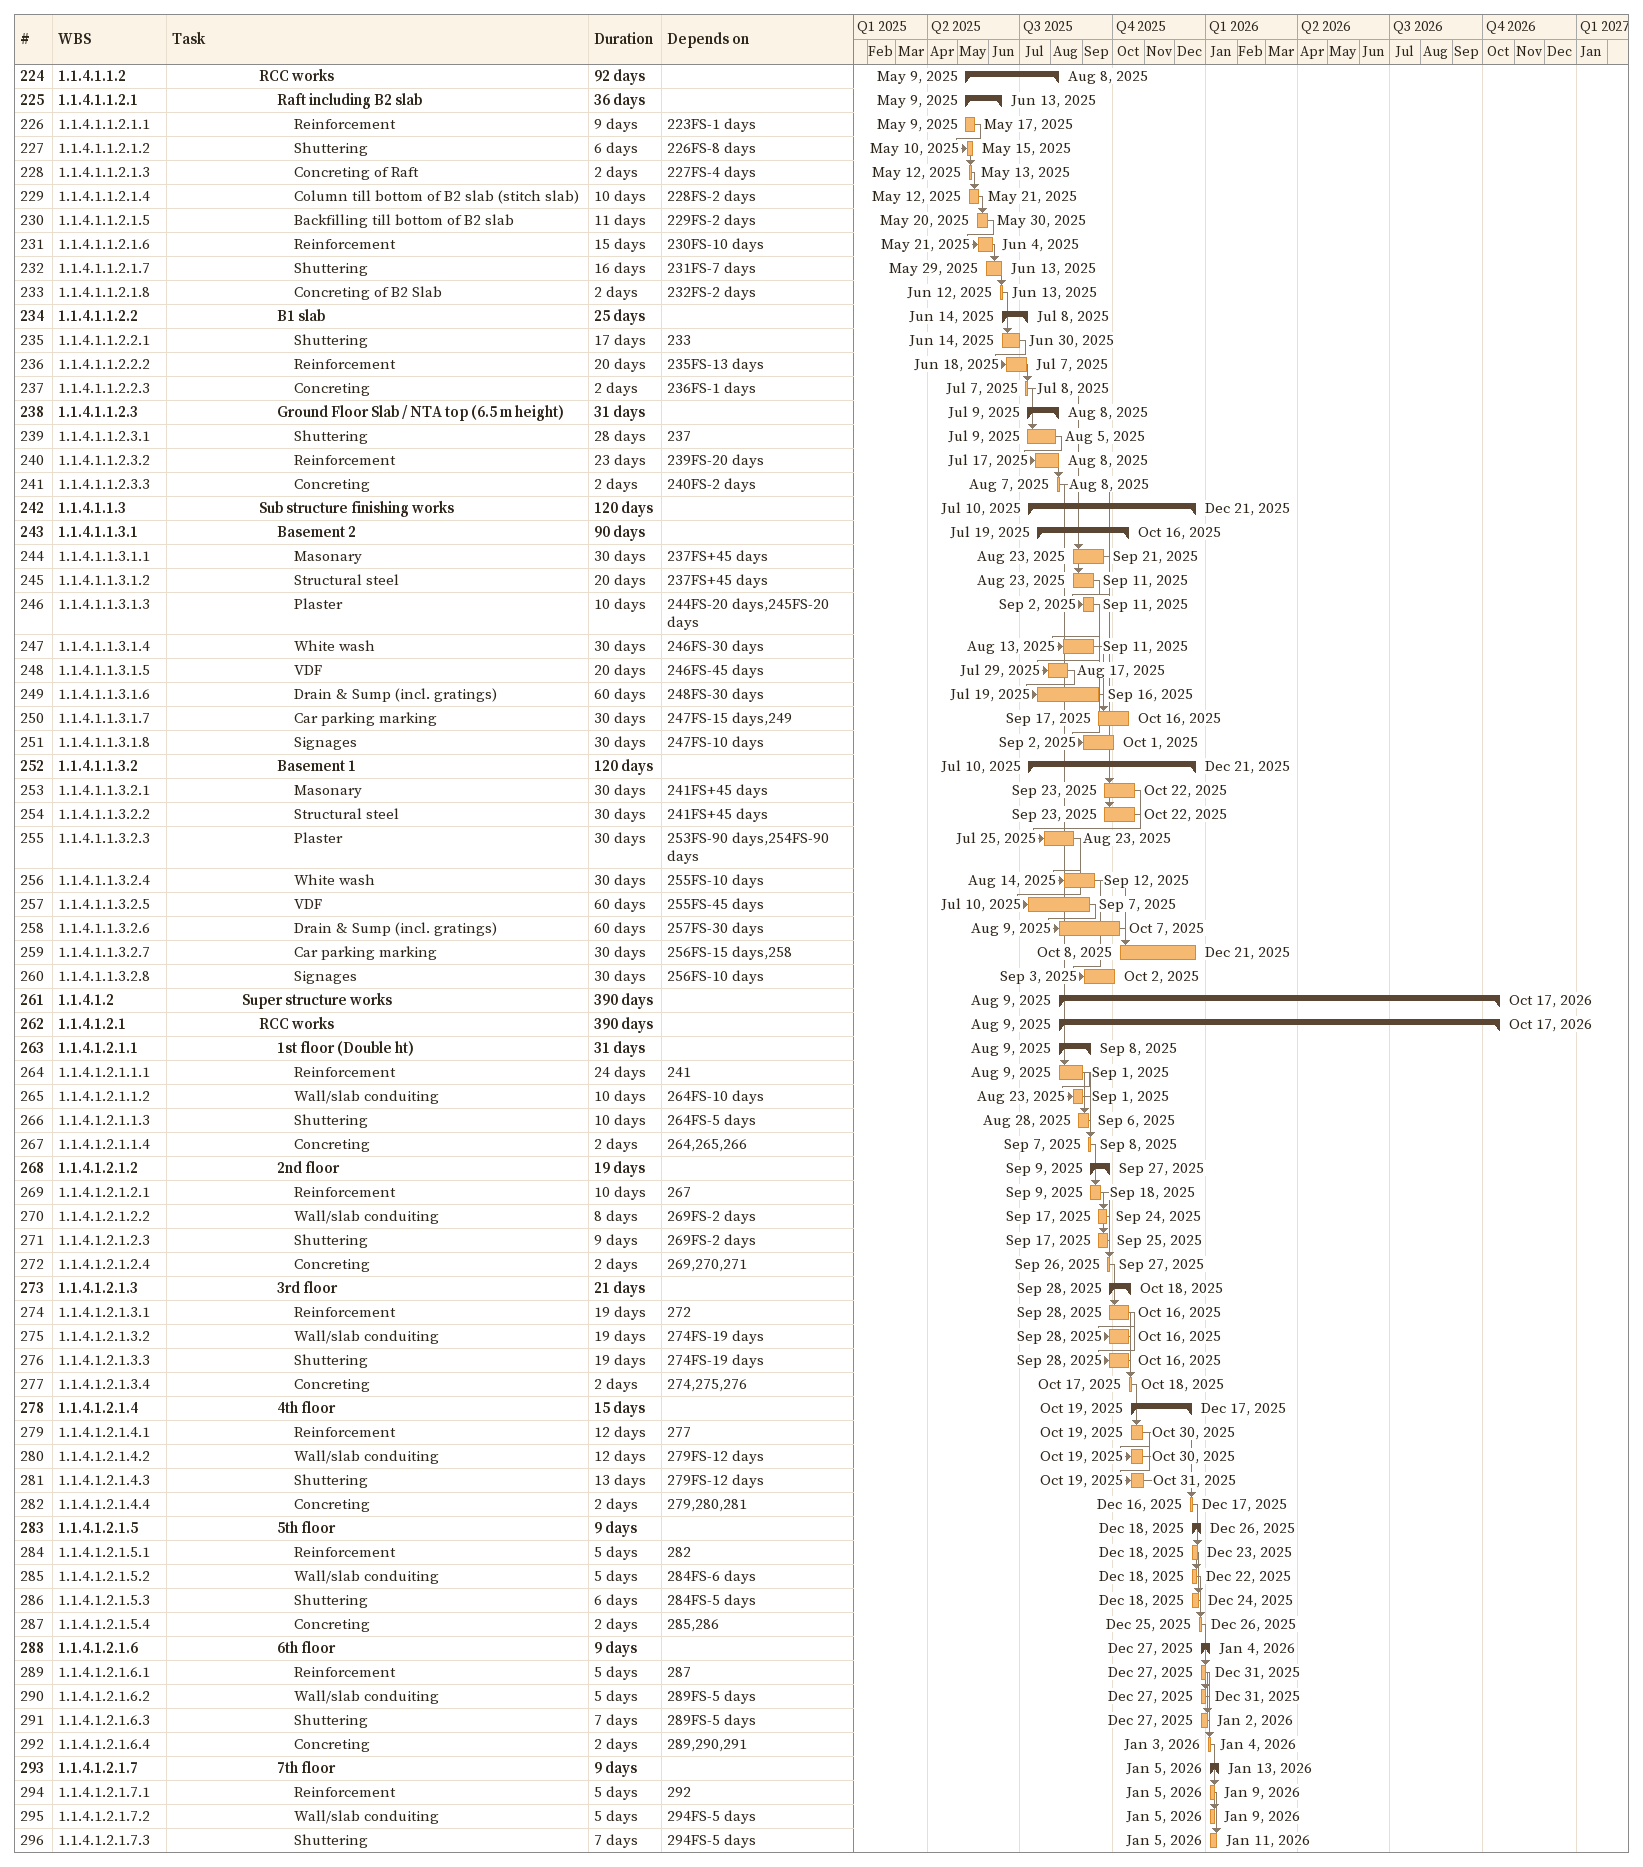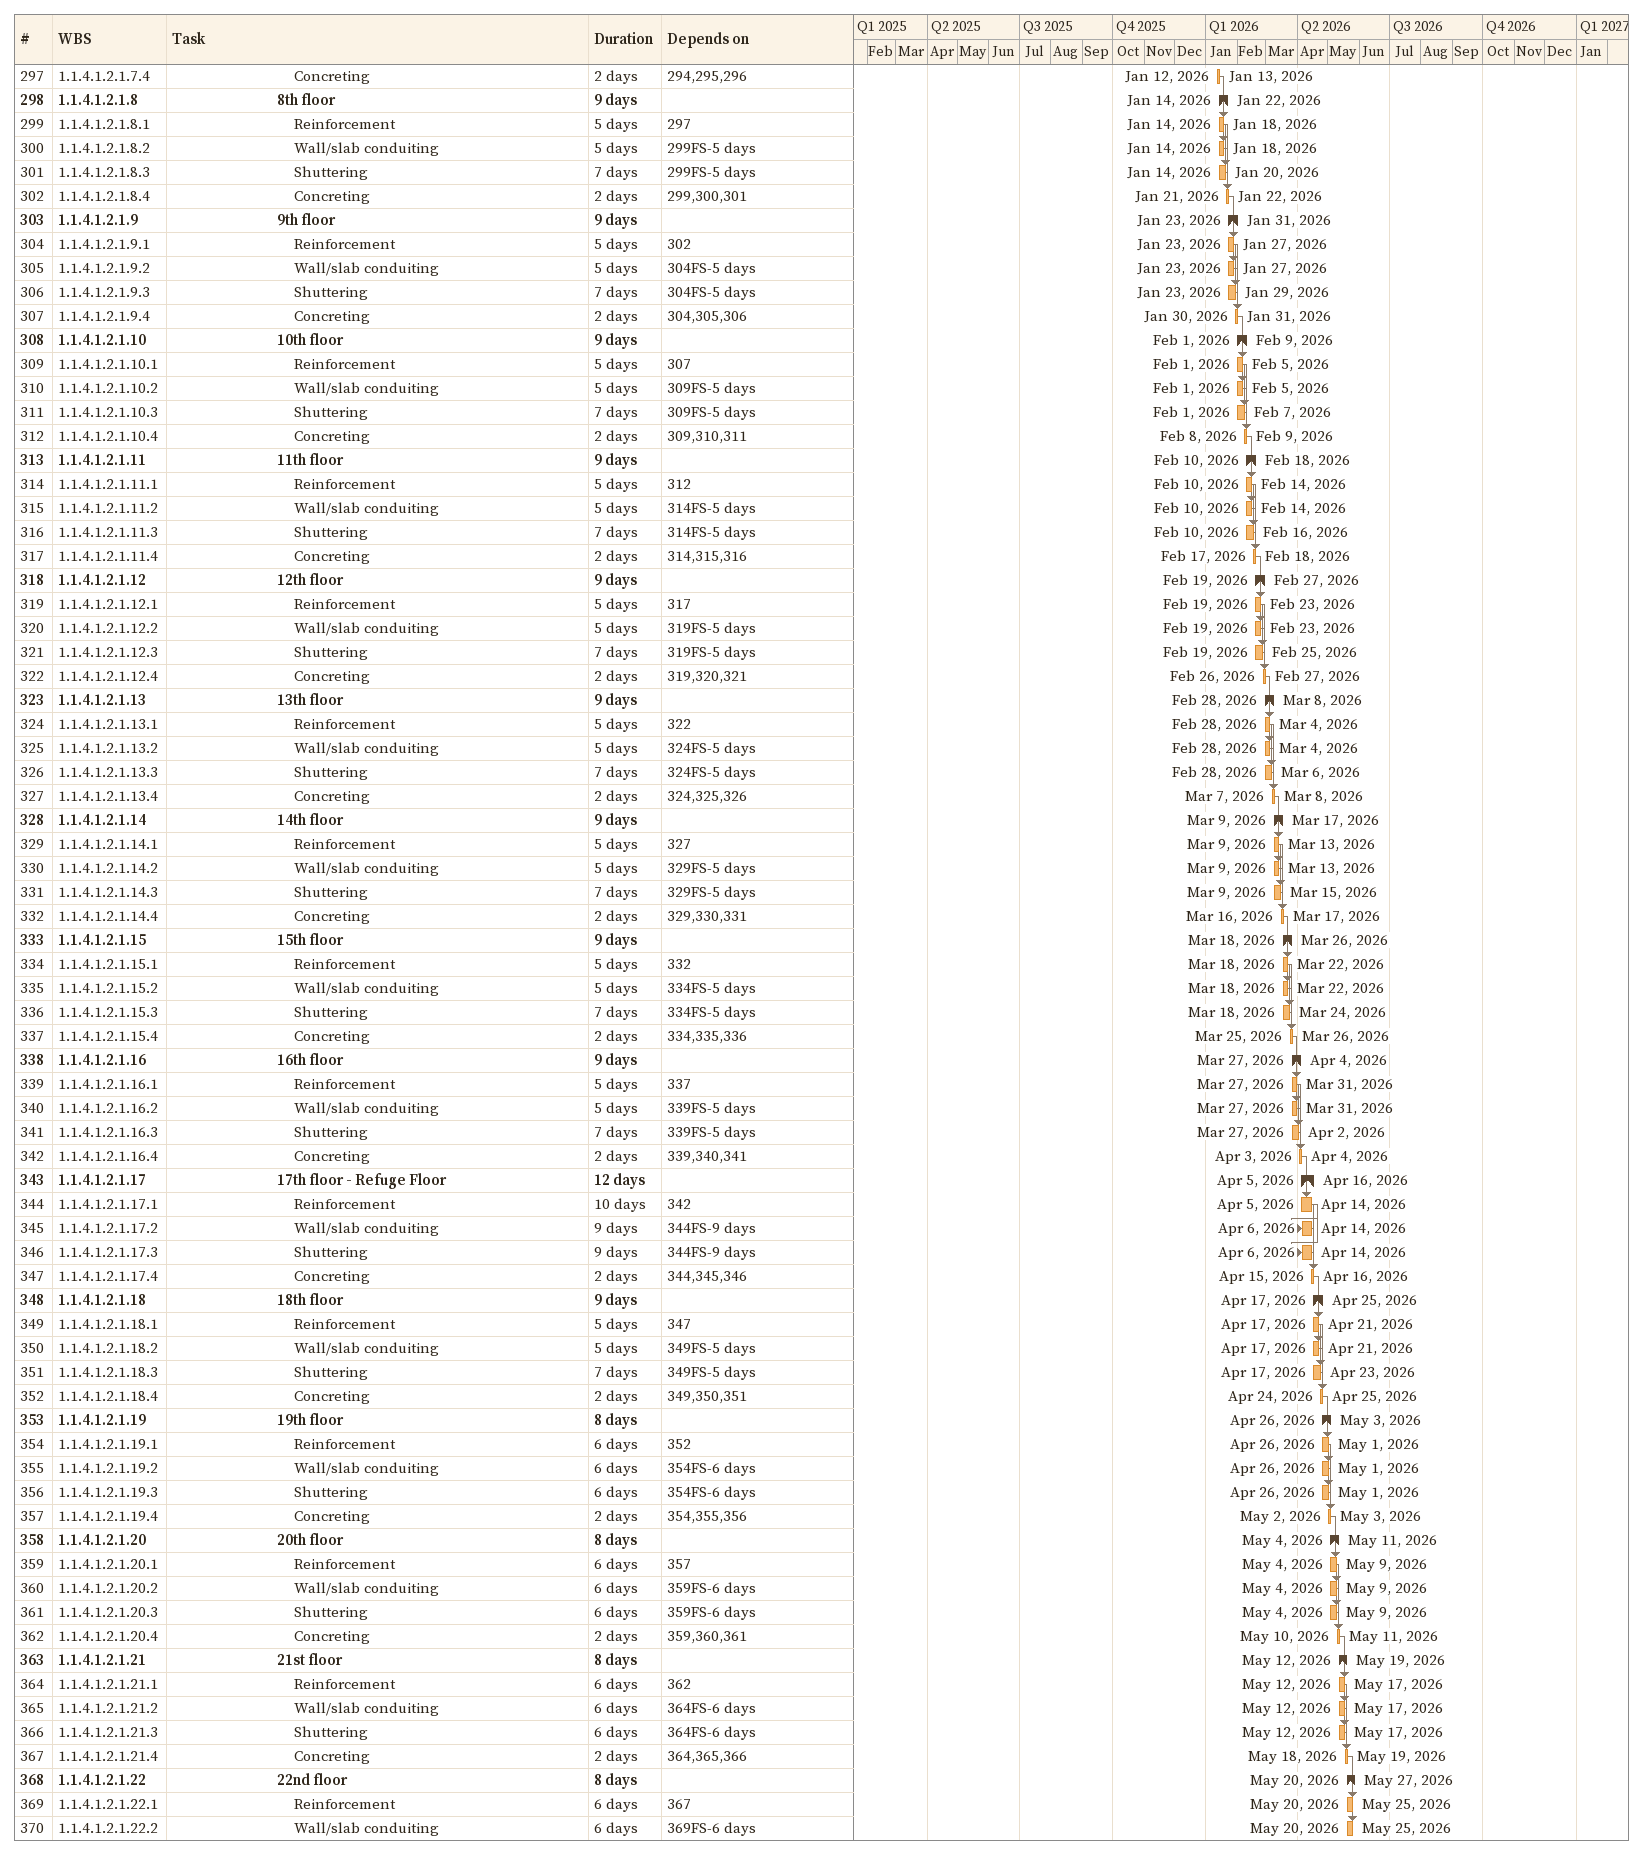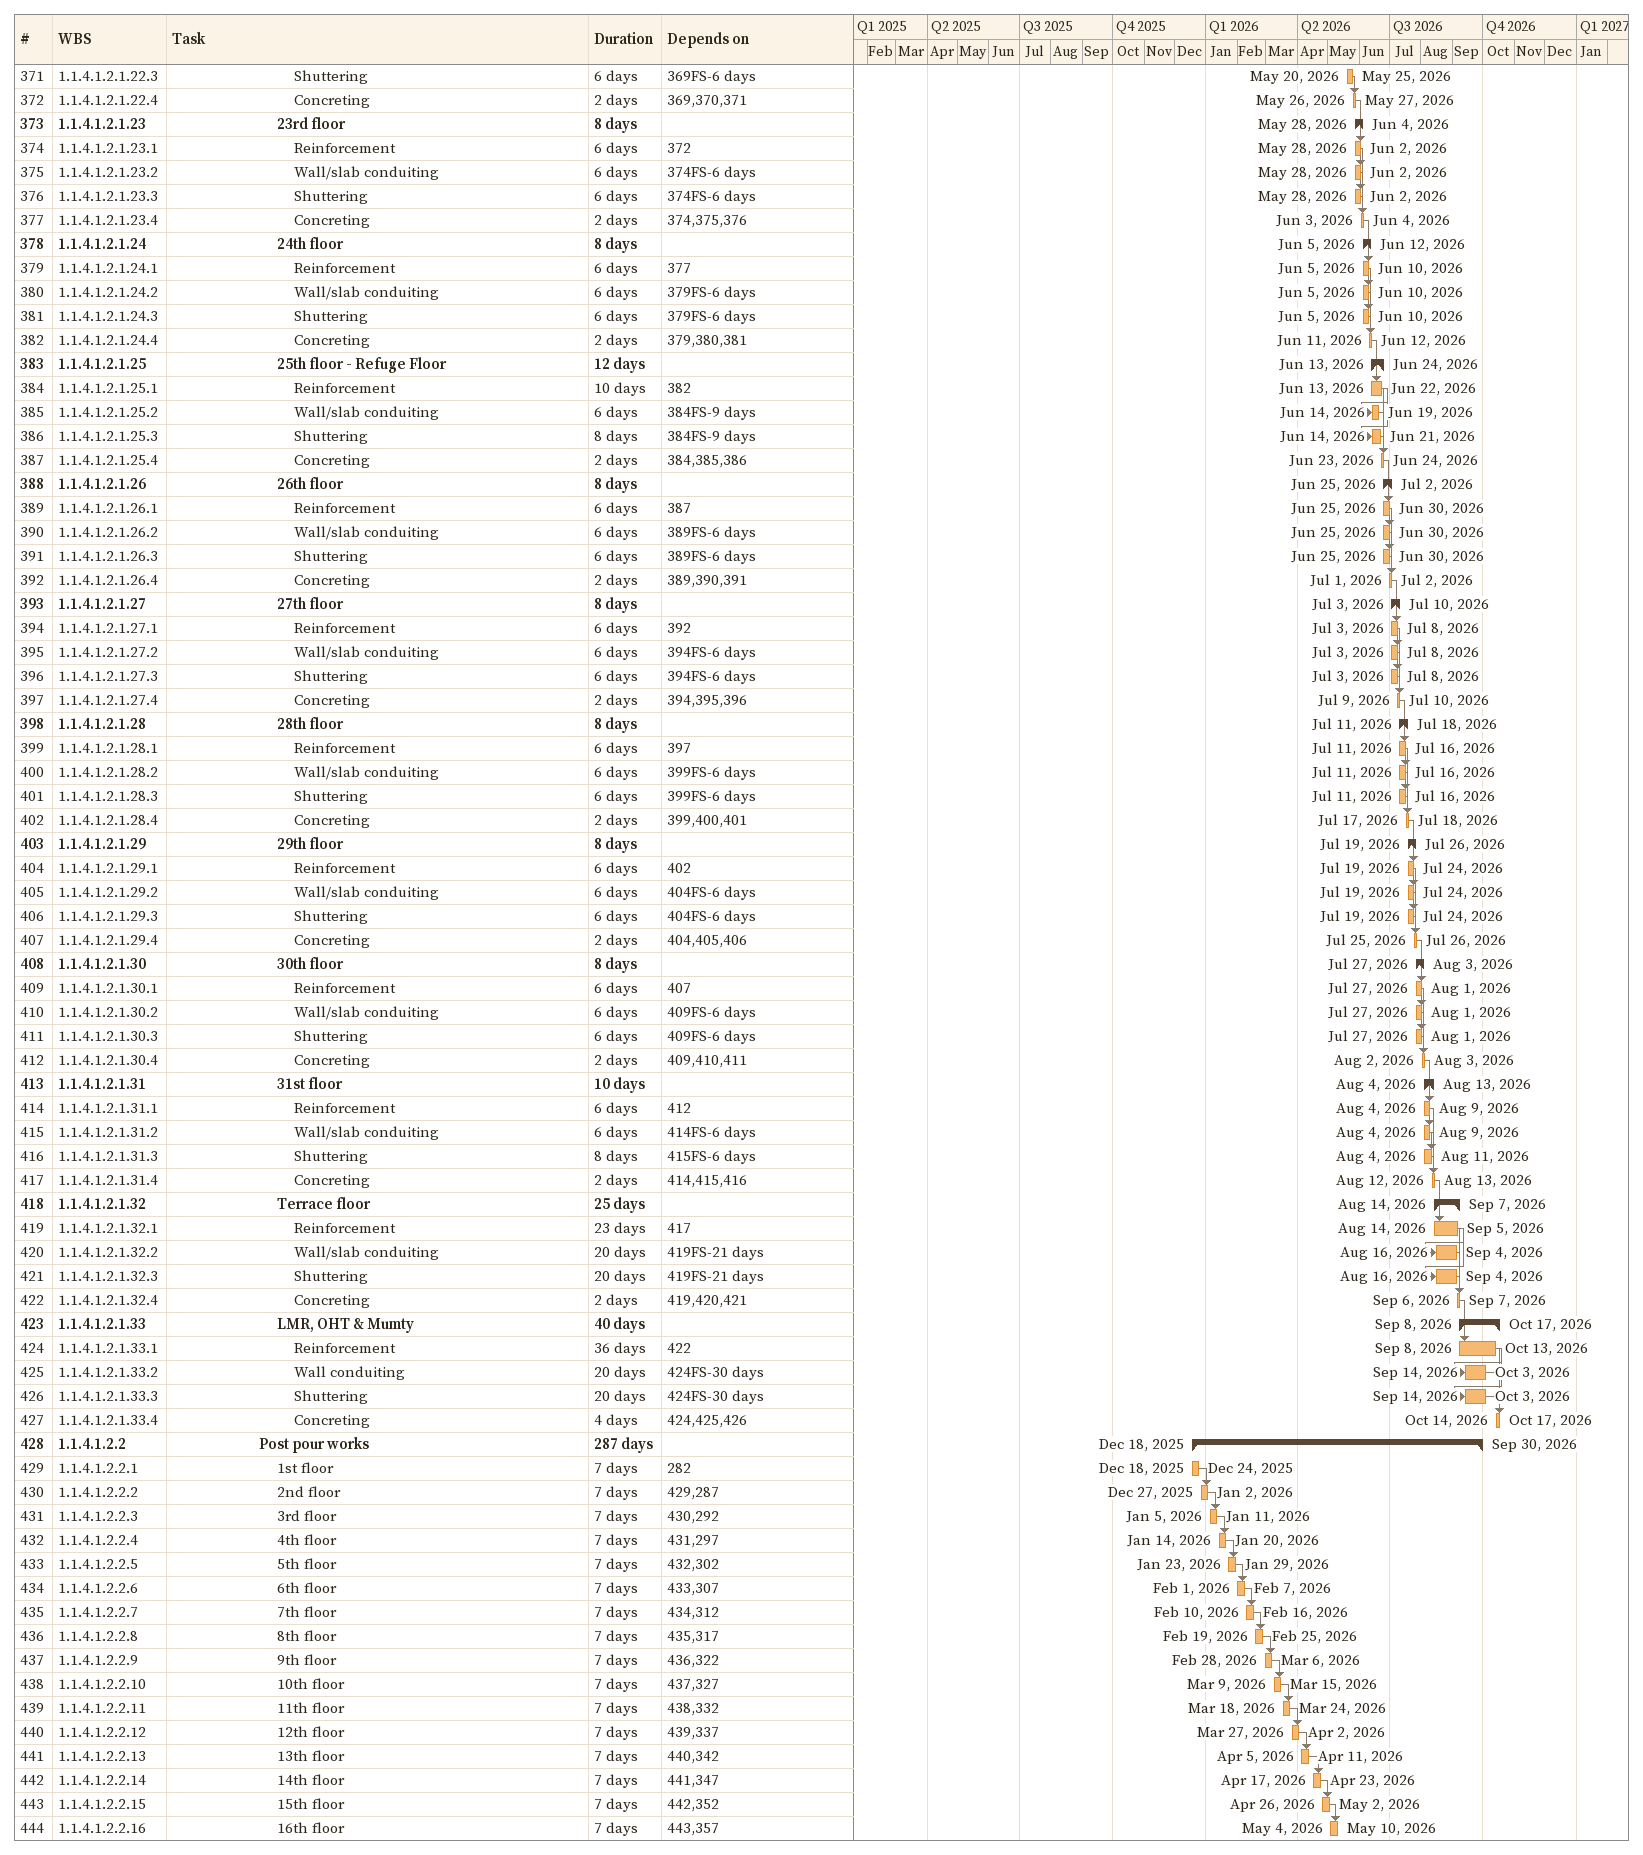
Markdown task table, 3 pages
| ID | WBS | Task | Duration | Start | Finish | Predecessors |
|---|---|---|---|---|---|---|
| 224 | 1.1.4.1.1.2 | **RCC works** | 92d | 2025-05-09 | 2025-08-08 |  |
| 225 | 1.1.4.1.1.2.1 | **Raft including B2 slab** | 36d | 2025-05-09 | 2025-06-13 |  |
| 226 | 1.1.4.1.1.2.1.1 | Reinforcement | 9d | 2025-05-09 | 2025-05-17 | 223FS-1d |
| 227 | 1.1.4.1.1.2.1.2 | Shuttering | 6d | 2025-05-10 | 2025-05-15 | 226FS-8d |
| 228 | 1.1.4.1.1.2.1.3 | Concreting of Raft | 2d | 2025-05-12 | 2025-05-13 | 227FS-4d |
| 229 | 1.1.4.1.1.2.1.4 | Column till bottom of B2 slab (stitch slab) | 10d | 2025-05-12 | 2025-05-21 | 228FS-2d |
| 230 | 1.1.4.1.1.2.1.5 | Backfilling till bottom of B2 slab | 11d | 2025-05-20 | 2025-05-30 | 229FS-2d |
| 231 | 1.1.4.1.1.2.1.6 | Reinforcement | 15d | 2025-05-21 | 2025-06-04 | 230FS-10d |
| 232 | 1.1.4.1.1.2.1.7 | Shuttering | 16d | 2025-05-29 | 2025-06-13 | 231FS-7d |
| 233 | 1.1.4.1.1.2.1.8 | Concreting of B2 Slab | 2d | 2025-06-12 | 2025-06-13 | 232FS-2d |
| 234 | 1.1.4.1.1.2.2 | **B1 slab** | 25d | 2025-06-14 | 2025-07-08 |  |
| 235 | 1.1.4.1.1.2.2.1 | Shuttering | 17d | 2025-06-14 | 2025-06-30 | 233 |
| 236 | 1.1.4.1.1.2.2.2 | Reinforcement | 20d | 2025-06-18 | 2025-07-07 | 235FS-13d |
| 237 | 1.1.4.1.1.2.2.3 | Concreting | 2d | 2025-07-07 | 2025-07-08 | 236FS-1d |
| 238 | 1.1.4.1.1.2.3 | **Ground Floor Slab / NTA top (6.5 m height)** | 31d | 2025-07-09 | 2025-08-08 |  |
| 239 | 1.1.4.1.1.2.3.1 | Shuttering | 28d | 2025-07-09 | 2025-08-05 | 237 |
| 240 | 1.1.4.1.1.2.3.2 | Reinforcement | 23d | 2025-07-17 | 2025-08-08 | 239FS-20d |
| 241 | 1.1.4.1.1.2.3.3 | Concreting | 2d | 2025-08-07 | 2025-08-08 | 240FS-2d |
| 242 | 1.1.4.1.1.3 | **Sub structure finishing works** | 120d | 2025-07-10 | 2025-12-21 |  |
| 243 | 1.1.4.1.1.3.1 | **Basement 2** | 90d | 2025-07-19 | 2025-10-16 |  |
| 244 | 1.1.4.1.1.3.1.1 | Masonary | 30d | 2025-08-23 | 2025-09-21 | 237FS+45d |
| 245 | 1.1.4.1.1.3.1.2 | Structural steel | 20d | 2025-08-23 | 2025-09-11 | 237FS+45d |
| 246 | 1.1.4.1.1.3.1.3 | Plaster | 10d | 2025-09-02 | 2025-09-11 | 244FS-20d, 245FS-20d |
| 247 | 1.1.4.1.1.3.1.4 | White wash | 30d | 2025-08-13 | 2025-09-11 | 246FS-30d |
| 248 | 1.1.4.1.1.3.1.5 | VDF | 20d | 2025-07-29 | 2025-08-17 | 246FS-45d |
| 249 | 1.1.4.1.1.3.1.6 | Drain & Sump (incl. gratings) | 60d | 2025-07-19 | 2025-09-16 | 248FS-30d |
| 250 | 1.1.4.1.1.3.1.7 | Car parking marking | 30d | 2025-09-17 | 2025-10-16 | 247FS-15d, 249 |
| 251 | 1.1.4.1.1.3.1.8 | Signages | 30d | 2025-09-02 | 2025-10-01 | 247FS-10d |
| 252 | 1.1.4.1.1.3.2 | **Basement 1** | 120d | 2025-07-10 | 2025-12-21 |  |
| 253 | 1.1.4.1.1.3.2.1 | Masonary | 30d | 2025-09-23 | 2025-10-22 | 241FS+45d |
| 254 | 1.1.4.1.1.3.2.2 | Structural steel | 30d | 2025-09-23 | 2025-10-22 | 241FS+45d |
| 255 | 1.1.4.1.1.3.2.3 | Plaster | 30d | 2025-07-25 | 2025-08-23 | 253FS-90d, 254FS-90d |
| 256 | 1.1.4.1.1.3.2.4 | White wash | 30d | 2025-08-14 | 2025-09-12 | 255FS-10d |
| 257 | 1.1.4.1.1.3.2.5 | VDF | 60d | 2025-07-10 | 2025-09-07 | 255FS-45d |
| 258 | 1.1.4.1.1.3.2.6 | Drain & Sump (incl. gratings) | 60d | 2025-08-09 | 2025-10-07 | 257FS-30d |
| 259 | 1.1.4.1.1.3.2.7 | Car parking marking | 30d | 2025-10-08 | 2025-12-21 | 256FS-15d, 258 |
| 260 | 1.1.4.1.1.3.2.8 | Signages | 30d | 2025-09-03 | 2025-10-02 | 256FS-10d |
| 261 | 1.1.4.1.2 | **Super structure works** | 390d | 2025-08-09 | 2026-10-17 |  |
| 262 | 1.1.4.1.2.1 | **RCC works** | 390d | 2025-08-09 | 2026-10-17 |  |
| 263 | 1.1.4.1.2.1.1 | **1st floor (Double ht)** | 31d | 2025-08-09 | 2025-09-08 |  |
| 264 | 1.1.4.1.2.1.1.1 | Reinforcement | 24d | 2025-08-09 | 2025-09-01 | 241 |
| 265 | 1.1.4.1.2.1.1.2 | Wall/slab conduiting | 10d | 2025-08-23 | 2025-09-01 | 264FS-10d |
| 266 | 1.1.4.1.2.1.1.3 | Shuttering | 10d | 2025-08-28 | 2025-09-06 | 264FS-5d |
| 267 | 1.1.4.1.2.1.1.4 | Concreting | 2d | 2025-09-07 | 2025-09-08 | 264, 265, 266 |
| 268 | 1.1.4.1.2.1.2 | **2nd floor** | 19d | 2025-09-09 | 2025-09-27 |  |
| 269 | 1.1.4.1.2.1.2.1 | Reinforcement | 10d | 2025-09-09 | 2025-09-18 | 267 |
| 270 | 1.1.4.1.2.1.2.2 | Wall/slab conduiting | 8d | 2025-09-17 | 2025-09-24 | 269FS-2d |
| 271 | 1.1.4.1.2.1.2.3 | Shuttering | 9d | 2025-09-17 | 2025-09-25 | 269FS-2d |
| 272 | 1.1.4.1.2.1.2.4 | Concreting | 2d | 2025-09-26 | 2025-09-27 | 269, 270, 271 |
| 273 | 1.1.4.1.2.1.3 | **3rd floor** | 21d | 2025-09-28 | 2025-10-18 |  |
| 274 | 1.1.4.1.2.1.3.1 | Reinforcement | 19d | 2025-09-28 | 2025-10-16 | 272 |
| 275 | 1.1.4.1.2.1.3.2 | Wall/slab conduiting | 19d | 2025-09-28 | 2025-10-16 | 274FS-19d |
| 276 | 1.1.4.1.2.1.3.3 | Shuttering | 19d | 2025-09-28 | 2025-10-16 | 274FS-19d |
| 277 | 1.1.4.1.2.1.3.4 | Concreting | 2d | 2025-10-17 | 2025-10-18 | 274, 275, 276 |
| 278 | 1.1.4.1.2.1.4 | **4th floor** | 15d | 2025-10-19 | 2025-12-17 |  |
| 279 | 1.1.4.1.2.1.4.1 | Reinforcement | 12d | 2025-10-19 | 2025-10-30 | 277 |
| 280 | 1.1.4.1.2.1.4.2 | Wall/slab conduiting | 12d | 2025-10-19 | 2025-10-30 | 279FS-12d |
| 281 | 1.1.4.1.2.1.4.3 | Shuttering | 13d | 2025-10-19 | 2025-10-31 | 279FS-12d |
| 282 | 1.1.4.1.2.1.4.4 | Concreting | 2d | 2025-12-16 | 2025-12-17 | 279, 280, 281 |
| 283 | 1.1.4.1.2.1.5 | **5th floor** | 9d | 2025-12-18 | 2025-12-26 |  |
| 284 | 1.1.4.1.2.1.5.1 | Reinforcement | 5d | 2025-12-18 | 2025-12-23 | 282 |
| 285 | 1.1.4.1.2.1.5.2 | Wall/slab conduiting | 5d | 2025-12-18 | 2025-12-22 | 284FS-6d |
| 286 | 1.1.4.1.2.1.5.3 | Shuttering | 6d | 2025-12-18 | 2025-12-24 | 284FS-5d |
| 287 | 1.1.4.1.2.1.5.4 | Concreting | 2d | 2025-12-25 | 2025-12-26 | 285, 286 |
| 288 | 1.1.4.1.2.1.6 | **6th floor** | 9d | 2025-12-27 | 2026-01-04 |  |
| 289 | 1.1.4.1.2.1.6.1 | Reinforcement | 5d | 2025-12-27 | 2025-12-31 | 287 |
| 290 | 1.1.4.1.2.1.6.2 | Wall/slab conduiting | 5d | 2025-12-27 | 2025-12-31 | 289FS-5d |
| 291 | 1.1.4.1.2.1.6.3 | Shuttering | 7d | 2025-12-27 | 2026-01-02 | 289FS-5d |
| 292 | 1.1.4.1.2.1.6.4 | Concreting | 2d | 2026-01-03 | 2026-01-04 | 289, 290, 291 |
| 293 | 1.1.4.1.2.1.7 | **7th floor** | 9d | 2026-01-05 | 2026-01-13 |  |
| 294 | 1.1.4.1.2.1.7.1 | Reinforcement | 5d | 2026-01-05 | 2026-01-09 | 292 |
| 295 | 1.1.4.1.2.1.7.2 | Wall/slab conduiting | 5d | 2026-01-05 | 2026-01-09 | 294FS-5d |
| 296 | 1.1.4.1.2.1.7.3 | Shuttering | 7d | 2026-01-05 | 2026-01-11 | 294FS-5d |
| 297 | 1.1.4.1.2.1.7.4 | Concreting | 2d | 2026-01-12 | 2026-01-13 | 294, 295, 296 |
| 298 | 1.1.4.1.2.1.8 | **8th floor** | 9d | 2026-01-14 | 2026-01-22 |  |
| 299 | 1.1.4.1.2.1.8.1 | Reinforcement | 5d | 2026-01-14 | 2026-01-18 | 297 |
| 300 | 1.1.4.1.2.1.8.2 | Wall/slab conduiting | 5d | 2026-01-14 | 2026-01-18 | 299FS-5d |
| 301 | 1.1.4.1.2.1.8.3 | Shuttering | 7d | 2026-01-14 | 2026-01-20 | 299FS-5d |
| 302 | 1.1.4.1.2.1.8.4 | Concreting | 2d | 2026-01-21 | 2026-01-22 | 299, 300, 301 |
| 303 | 1.1.4.1.2.1.9 | **9th floor** | 9d | 2026-01-23 | 2026-01-31 |  |
| 304 | 1.1.4.1.2.1.9.1 | Reinforcement | 5d | 2026-01-23 | 2026-01-27 | 302 |
| 305 | 1.1.4.1.2.1.9.2 | Wall/slab conduiting | 5d | 2026-01-23 | 2026-01-27 | 304FS-5d |
| 306 | 1.1.4.1.2.1.9.3 | Shuttering | 7d | 2026-01-23 | 2026-01-29 | 304FS-5d |
| 307 | 1.1.4.1.2.1.9.4 | Concreting | 2d | 2026-01-30 | 2026-01-31 | 304, 305, 306 |
| 308 | 1.1.4.1.2.1.10 | **10th floor** | 9d | 2026-02-01 | 2026-02-09 |  |
| 309 | 1.1.4.1.2.1.10.1 | Reinforcement | 5d | 2026-02-01 | 2026-02-05 | 307 |
| 310 | 1.1.4.1.2.1.10.2 | Wall/slab conduiting | 5d | 2026-02-01 | 2026-02-05 | 309FS-5d |
| 311 | 1.1.4.1.2.1.10.3 | Shuttering | 7d | 2026-02-01 | 2026-02-07 | 309FS-5d |
| 312 | 1.1.4.1.2.1.10.4 | Concreting | 2d | 2026-02-08 | 2026-02-09 | 309, 310, 311 |
| 313 | 1.1.4.1.2.1.11 | **11th floor** | 9d | 2026-02-10 | 2026-02-18 |  |
| 314 | 1.1.4.1.2.1.11.1 | Reinforcement | 5d | 2026-02-10 | 2026-02-14 | 312 |
| 315 | 1.1.4.1.2.1.11.2 | Wall/slab conduiting | 5d | 2026-02-10 | 2026-02-14 | 314FS-5d |
| 316 | 1.1.4.1.2.1.11.3 | Shuttering | 7d | 2026-02-10 | 2026-02-16 | 314FS-5d |
| 317 | 1.1.4.1.2.1.11.4 | Concreting | 2d | 2026-02-17 | 2026-02-18 | 314, 315, 316 |
| 318 | 1.1.4.1.2.1.12 | **12th floor** | 9d | 2026-02-19 | 2026-02-27 |  |
| 319 | 1.1.4.1.2.1.12.1 | Reinforcement | 5d | 2026-02-19 | 2026-02-23 | 317 |
| 320 | 1.1.4.1.2.1.12.2 | Wall/slab conduiting | 5d | 2026-02-19 | 2026-02-23 | 319FS-5d |
| 321 | 1.1.4.1.2.1.12.3 | Shuttering | 7d | 2026-02-19 | 2026-02-25 | 319FS-5d |
| 322 | 1.1.4.1.2.1.12.4 | Concreting | 2d | 2026-02-26 | 2026-02-27 | 319, 320, 321 |
| 323 | 1.1.4.1.2.1.13 | **13th floor** | 9d | 2026-02-28 | 2026-03-08 |  |
| 324 | 1.1.4.1.2.1.13.1 | Reinforcement | 5d | 2026-02-28 | 2026-03-04 | 322 |
| 325 | 1.1.4.1.2.1.13.2 | Wall/slab conduiting | 5d | 2026-02-28 | 2026-03-04 | 324FS-5d |
| 326 | 1.1.4.1.2.1.13.3 | Shuttering | 7d | 2026-02-28 | 2026-03-06 | 324FS-5d |
| 327 | 1.1.4.1.2.1.13.4 | Concreting | 2d | 2026-03-07 | 2026-03-08 | 324, 325, 326 |
| 328 | 1.1.4.1.2.1.14 | **14th floor** | 9d | 2026-03-09 | 2026-03-17 |  |
| 329 | 1.1.4.1.2.1.14.1 | Reinforcement | 5d | 2026-03-09 | 2026-03-13 | 327 |
| 330 | 1.1.4.1.2.1.14.2 | Wall/slab conduiting | 5d | 2026-03-09 | 2026-03-13 | 329FS-5d |
| 331 | 1.1.4.1.2.1.14.3 | Shuttering | 7d | 2026-03-09 | 2026-03-15 | 329FS-5d |
| 332 | 1.1.4.1.2.1.14.4 | Concreting | 2d | 2026-03-16 | 2026-03-17 | 329, 330, 331 |
| 333 | 1.1.4.1.2.1.15 | **15th floor** | 9d | 2026-03-18 | 2026-03-26 |  |
| 334 | 1.1.4.1.2.1.15.1 | Reinforcement | 5d | 2026-03-18 | 2026-03-22 | 332 |
| 335 | 1.1.4.1.2.1.15.2 | Wall/slab conduiting | 5d | 2026-03-18 | 2026-03-22 | 334FS-5d |
| 336 | 1.1.4.1.2.1.15.3 | Shuttering | 7d | 2026-03-18 | 2026-03-24 | 334FS-5d |
| 337 | 1.1.4.1.2.1.15.4 | Concreting | 2d | 2026-03-25 | 2026-03-26 | 334, 335, 336 |
| 338 | 1.1.4.1.2.1.16 | **16th floor** | 9d | 2026-03-27 | 2026-04-04 |  |
| 339 | 1.1.4.1.2.1.16.1 | Reinforcement | 5d | 2026-03-27 | 2026-03-31 | 337 |
| 340 | 1.1.4.1.2.1.16.2 | Wall/slab conduiting | 5d | 2026-03-27 | 2026-03-31 | 339FS-5d |
| 341 | 1.1.4.1.2.1.16.3 | Shuttering | 7d | 2026-03-27 | 2026-04-02 | 339FS-5d |
| 342 | 1.1.4.1.2.1.16.4 | Concreting | 2d | 2026-04-03 | 2026-04-04 | 339, 340, 341 |
| 343 | 1.1.4.1.2.1.17 | **17th floor - Refuge Floor** | 12d | 2026-04-05 | 2026-04-16 |  |
| 344 | 1.1.4.1.2.1.17.1 | Reinforcement | 10d | 2026-04-05 | 2026-04-14 | 342 |
| 345 | 1.1.4.1.2.1.17.2 | Wall/slab conduiting | 9d | 2026-04-06 | 2026-04-14 | 344FS-9d |
| 346 | 1.1.4.1.2.1.17.3 | Shuttering | 9d | 2026-04-06 | 2026-04-14 | 344FS-9d |
| 347 | 1.1.4.1.2.1.17.4 | Concreting | 2d | 2026-04-15 | 2026-04-16 | 344, 345, 346 |
| 348 | 1.1.4.1.2.1.18 | **18th floor** | 9d | 2026-04-17 | 2026-04-25 |  |
| 349 | 1.1.4.1.2.1.18.1 | Reinforcement | 5d | 2026-04-17 | 2026-04-21 | 347 |
| 350 | 1.1.4.1.2.1.18.2 | Wall/slab conduiting | 5d | 2026-04-17 | 2026-04-21 | 349FS-5d |
| 351 | 1.1.4.1.2.1.18.3 | Shuttering | 7d | 2026-04-17 | 2026-04-23 | 349FS-5d |
| 352 | 1.1.4.1.2.1.18.4 | Concreting | 2d | 2026-04-24 | 2026-04-25 | 349, 350, 351 |
| 353 | 1.1.4.1.2.1.19 | **19th floor** | 8d | 2026-04-26 | 2026-05-03 |  |
| 354 | 1.1.4.1.2.1.19.1 | Reinforcement | 6d | 2026-04-26 | 2026-05-01 | 352 |
| 355 | 1.1.4.1.2.1.19.2 | Wall/slab conduiting | 6d | 2026-04-26 | 2026-05-01 | 354FS-6d |
| 356 | 1.1.4.1.2.1.19.3 | Shuttering | 6d | 2026-04-26 | 2026-05-01 | 354FS-6d |
| 357 | 1.1.4.1.2.1.19.4 | Concreting | 2d | 2026-05-02 | 2026-05-03 | 354, 355, 356 |
| 358 | 1.1.4.1.2.1.20 | **20th floor** | 8d | 2026-05-04 | 2026-05-11 |  |
| 359 | 1.1.4.1.2.1.20.1 | Reinforcement | 6d | 2026-05-04 | 2026-05-09 | 357 |
| 360 | 1.1.4.1.2.1.20.2 | Wall/slab conduiting | 6d | 2026-05-04 | 2026-05-09 | 359FS-6d |
| 361 | 1.1.4.1.2.1.20.3 | Shuttering | 6d | 2026-05-04 | 2026-05-09 | 359FS-6d |
| 362 | 1.1.4.1.2.1.20.4 | Concreting | 2d | 2026-05-10 | 2026-05-11 | 359, 360, 361 |
| 363 | 1.1.4.1.2.1.21 | **21st floor** | 8d | 2026-05-12 | 2026-05-19 |  |
| 364 | 1.1.4.1.2.1.21.1 | Reinforcement | 6d | 2026-05-12 | 2026-05-17 | 362 |
| 365 | 1.1.4.1.2.1.21.2 | Wall/slab conduiting | 6d | 2026-05-12 | 2026-05-17 | 364FS-6d |
| 366 | 1.1.4.1.2.1.21.3 | Shuttering | 6d | 2026-05-12 | 2026-05-17 | 364FS-6d |
| 367 | 1.1.4.1.2.1.21.4 | Concreting | 2d | 2026-05-18 | 2026-05-19 | 364, 365, 366 |
| 368 | 1.1.4.1.2.1.22 | **22nd floor** | 8d | 2026-05-20 | 2026-05-27 |  |
| 369 | 1.1.4.1.2.1.22.1 | Reinforcement | 6d | 2026-05-20 | 2026-05-25 | 367 |
| 370 | 1.1.4.1.2.1.22.2 | Wall/slab conduiting | 6d | 2026-05-20 | 2026-05-25 | 369FS-6d |
| 371 | 1.1.4.1.2.1.22.3 | Shuttering | 6d | 2026-05-20 | 2026-05-25 | 369FS-6d |
| 372 | 1.1.4.1.2.1.22.4 | Concreting | 2d | 2026-05-26 | 2026-05-27 | 369, 370, 371 |
| 373 | 1.1.4.1.2.1.23 | **23rd floor** | 8d | 2026-05-28 | 2026-06-04 |  |
| 374 | 1.1.4.1.2.1.23.1 | Reinforcement | 6d | 2026-05-28 | 2026-06-02 | 372 |
| 375 | 1.1.4.1.2.1.23.2 | Wall/slab conduiting | 6d | 2026-05-28 | 2026-06-02 | 374FS-6d |
| 376 | 1.1.4.1.2.1.23.3 | Shuttering | 6d | 2026-05-28 | 2026-06-02 | 374FS-6d |
| 377 | 1.1.4.1.2.1.23.4 | Concreting | 2d | 2026-06-03 | 2026-06-04 | 374, 375, 376 |
| 378 | 1.1.4.1.2.1.24 | **24th floor** | 8d | 2026-06-05 | 2026-06-12 |  |
| 379 | 1.1.4.1.2.1.24.1 | Reinforcement | 6d | 2026-06-05 | 2026-06-10 | 377 |
| 380 | 1.1.4.1.2.1.24.2 | Wall/slab conduiting | 6d | 2026-06-05 | 2026-06-10 | 379FS-6d |
| 381 | 1.1.4.1.2.1.24.3 | Shuttering | 6d | 2026-06-05 | 2026-06-10 | 379FS-6d |
| 382 | 1.1.4.1.2.1.24.4 | Concreting | 2d | 2026-06-11 | 2026-06-12 | 379, 380, 381 |
| 383 | 1.1.4.1.2.1.25 | **25th floor - Refuge Floor** | 12d | 2026-06-13 | 2026-06-24 |  |
| 384 | 1.1.4.1.2.1.25.1 | Reinforcement | 10d | 2026-06-13 | 2026-06-22 | 382 |
| 385 | 1.1.4.1.2.1.25.2 | Wall/slab conduiting | 6d | 2026-06-14 | 2026-06-19 | 384FS-9d |
| 386 | 1.1.4.1.2.1.25.3 | Shuttering | 8d | 2026-06-14 | 2026-06-21 | 384FS-9d |
| 387 | 1.1.4.1.2.1.25.4 | Concreting | 2d | 2026-06-23 | 2026-06-24 | 384, 385, 386 |
| 388 | 1.1.4.1.2.1.26 | **26th floor** | 8d | 2026-06-25 | 2026-07-02 |  |
| 389 | 1.1.4.1.2.1.26.1 | Reinforcement | 6d | 2026-06-25 | 2026-06-30 | 387 |
| 390 | 1.1.4.1.2.1.26.2 | Wall/slab conduiting | 6d | 2026-06-25 | 2026-06-30 | 389FS-6d |
| 391 | 1.1.4.1.2.1.26.3 | Shuttering | 6d | 2026-06-25 | 2026-06-30 | 389FS-6d |
| 392 | 1.1.4.1.2.1.26.4 | Concreting | 2d | 2026-07-01 | 2026-07-02 | 389, 390, 391 |
| 393 | 1.1.4.1.2.1.27 | **27th floor** | 8d | 2026-07-03 | 2026-07-10 |  |
| 394 | 1.1.4.1.2.1.27.1 | Reinforcement | 6d | 2026-07-03 | 2026-07-08 | 392 |
| 395 | 1.1.4.1.2.1.27.2 | Wall/slab conduiting | 6d | 2026-07-03 | 2026-07-08 | 394FS-6d |
| 396 | 1.1.4.1.2.1.27.3 | Shuttering | 6d | 2026-07-03 | 2026-07-08 | 394FS-6d |
| 397 | 1.1.4.1.2.1.27.4 | Concreting | 2d | 2026-07-09 | 2026-07-10 | 394, 395, 396 |
| 398 | 1.1.4.1.2.1.28 | **28th floor** | 8d | 2026-07-11 | 2026-07-18 |  |
| 399 | 1.1.4.1.2.1.28.1 | Reinforcement | 6d | 2026-07-11 | 2026-07-16 | 397 |
| 400 | 1.1.4.1.2.1.28.2 | Wall/slab conduiting | 6d | 2026-07-11 | 2026-07-16 | 399FS-6d |
| 401 | 1.1.4.1.2.1.28.3 | Shuttering | 6d | 2026-07-11 | 2026-07-16 | 399FS-6d |
| 402 | 1.1.4.1.2.1.28.4 | Concreting | 2d | 2026-07-17 | 2026-07-18 | 399, 400, 401 |
| 403 | 1.1.4.1.2.1.29 | **29th floor** | 8d | 2026-07-19 | 2026-07-26 |  |
| 404 | 1.1.4.1.2.1.29.1 | Reinforcement | 6d | 2026-07-19 | 2026-07-24 | 402 |
| 405 | 1.1.4.1.2.1.29.2 | Wall/slab conduiting | 6d | 2026-07-19 | 2026-07-24 | 404FS-6d |
| 406 | 1.1.4.1.2.1.29.3 | Shuttering | 6d | 2026-07-19 | 2026-07-24 | 404FS-6d |
| 407 | 1.1.4.1.2.1.29.4 | Concreting | 2d | 2026-07-25 | 2026-07-26 | 404, 405, 406 |
| 408 | 1.1.4.1.2.1.30 | **30th floor** | 8d | 2026-07-27 | 2026-08-03 |  |
| 409 | 1.1.4.1.2.1.30.1 | Reinforcement | 6d | 2026-07-27 | 2026-08-01 | 407 |
| 410 | 1.1.4.1.2.1.30.2 | Wall/slab conduiting | 6d | 2026-07-27 | 2026-08-01 | 409FS-6d |
| 411 | 1.1.4.1.2.1.30.3 | Shuttering | 6d | 2026-07-27 | 2026-08-01 | 409FS-6d |
| 412 | 1.1.4.1.2.1.30.4 | Concreting | 2d | 2026-08-02 | 2026-08-03 | 409, 410, 411 |
| 413 | 1.1.4.1.2.1.31 | **31st floor** | 10d | 2026-08-04 | 2026-08-13 |  |
| 414 | 1.1.4.1.2.1.31.1 | Reinforcement | 6d | 2026-08-04 | 2026-08-09 | 412 |
| 415 | 1.1.4.1.2.1.31.2 | Wall/slab conduiting | 6d | 2026-08-04 | 2026-08-09 | 414FS-6d |
| 416 | 1.1.4.1.2.1.31.3 | Shuttering | 8d | 2026-08-04 | 2026-08-11 | 415FS-6d |
| 417 | 1.1.4.1.2.1.31.4 | Concreting | 2d | 2026-08-12 | 2026-08-13 | 414, 415, 416 |
| 418 | 1.1.4.1.2.1.32 | **Terrace floor** | 25d | 2026-08-14 | 2026-09-07 |  |
| 419 | 1.1.4.1.2.1.32.1 | Reinforcement | 23d | 2026-08-14 | 2026-09-05 | 417 |
| 420 | 1.1.4.1.2.1.32.2 | Wall/slab conduiting | 20d | 2026-08-16 | 2026-09-04 | 419FS-21d |
| 421 | 1.1.4.1.2.1.32.3 | Shuttering | 20d | 2026-08-16 | 2026-09-04 | 419FS-21d |
| 422 | 1.1.4.1.2.1.32.4 | Concreting | 2d | 2026-09-06 | 2026-09-07 | 419, 420, 421 |
| 423 | 1.1.4.1.2.1.33 | **LMR, OHT & Mumty** | 40d | 2026-09-08 | 2026-10-17 |  |
| 424 | 1.1.4.1.2.1.33.1 | Reinforcement | 36d | 2026-09-08 | 2026-10-13 | 422 |
| 425 | 1.1.4.1.2.1.33.2 | Wall conduiting | 20d | 2026-09-14 | 2026-10-03 | 424FS-30d |
| 426 | 1.1.4.1.2.1.33.3 | Shuttering | 20d | 2026-09-14 | 2026-10-03 | 424FS-30d |
| 427 | 1.1.4.1.2.1.33.4 | Concreting | 4d | 2026-10-14 | 2026-10-17 | 424, 425, 426 |
| 428 | 1.1.4.1.2.2 | **Post pour works** | 287d | 2025-12-18 | 2026-09-30 |  |
| 429 | 1.1.4.1.2.2.1 | 1st floor | 7d | 2025-12-18 | 2025-12-24 | 282 |
| 430 | 1.1.4.1.2.2.2 | 2nd floor | 7d | 2025-12-27 | 2026-01-02 | 429, 287 |
| 431 | 1.1.4.1.2.2.3 | 3rd floor | 7d | 2026-01-05 | 2026-01-11 | 430, 292 |
| 432 | 1.1.4.1.2.2.4 | 4th floor | 7d | 2026-01-14 | 2026-01-20 | 431, 297 |
| 433 | 1.1.4.1.2.2.5 | 5th floor | 7d | 2026-01-23 | 2026-01-29 | 432, 302 |
| 434 | 1.1.4.1.2.2.6 | 6th floor | 7d | 2026-02-01 | 2026-02-07 | 433, 307 |
| 435 | 1.1.4.1.2.2.7 | 7th floor | 7d | 2026-02-10 | 2026-02-16 | 434, 312 |
| 436 | 1.1.4.1.2.2.8 | 8th floor | 7d | 2026-02-19 | 2026-02-25 | 435, 317 |
| 437 | 1.1.4.1.2.2.9 | 9th floor | 7d | 2026-02-28 | 2026-03-06 | 436, 322 |
| 438 | 1.1.4.1.2.2.10 | 10th floor | 7d | 2026-03-09 | 2026-03-15 | 437, 327 |
| 439 | 1.1.4.1.2.2.11 | 11th floor | 7d | 2026-03-18 | 2026-03-24 | 438, 332 |
| 440 | 1.1.4.1.2.2.12 | 12th floor | 7d | 2026-03-27 | 2026-04-02 | 439, 337 |
| 441 | 1.1.4.1.2.2.13 | 13th floor | 7d | 2026-04-05 | 2026-04-11 | 440, 342 |
| 442 | 1.1.4.1.2.2.14 | 14th floor | 7d | 2026-04-17 | 2026-04-23 | 441, 347 |
| 443 | 1.1.4.1.2.2.15 | 15th floor | 7d | 2026-04-26 | 2026-05-02 | 442, 352 |
| 444 | 1.1.4.1.2.2.16 | 16th floor | 7d | 2026-05-04 | 2026-05-10 | 443, 357 |
